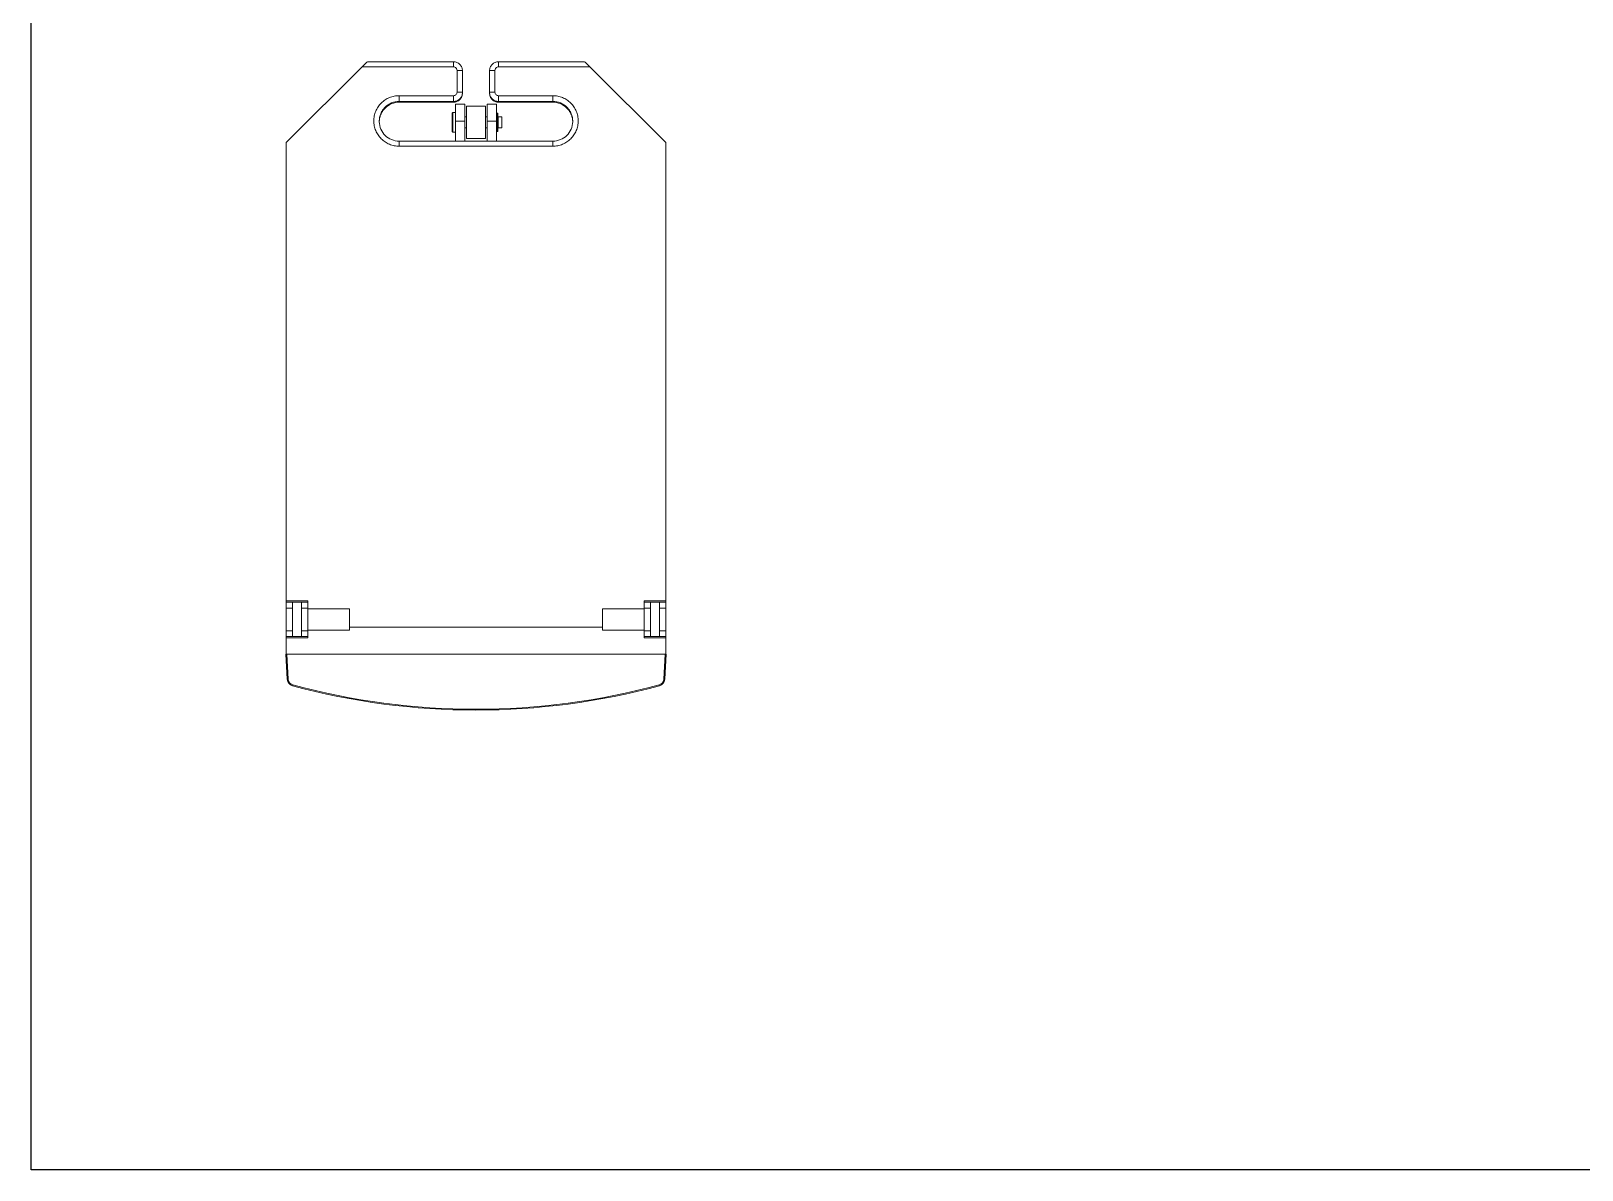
# Model space of a CAD drawing. Header units: millimetres. Extents: x 0 to 1782, y 0 to 1260.
# Drawn here: x 0 to 858, y 0 to 630 of the extents above; entities that cross this region are included whole.
import ezdxf

# ---------------------------------------------------------------- set-up
doc = ezdxf.new("R2010")
doc.units = ezdxf.units.MM
doc.header["$LTSCALE"] = 0.1
doc.layers.get('0').update_dxf_attribs({"lineweight": 13})
doc.layers.add('图框', color=7, linetype='Continuous')

# ---------------------------------------------------------------- blocks, each defined once
blk = doc.blocks.new('A4-H')
at = {"layer": '图框'}
blk.add_lwpolyline([(0, 210.02), (297, 210.02), (297, 0), (0, 0)], close=True, dxfattribs=at)

msp = doc.modelspace()

# ---------------------------------------------------------------- linework, layer by layer
for p, q in [((141.1, 568.3), (183.1, 610.2)), ((183.1, 610.2), (233.6, 610.2)), ((233.6, 612.99), (186.07, 612.99)), ((233.6, 610.2), (233.6, 612.99)), ((258.6, 610.2), (258.6, 612.99)), ((306.13, 612.99), (258.6, 612.99)), ((309.1, 610.2), (258.6, 610.2)), ((351.1, 568.3), (309.1, 610.2)), ((235.6, 608.2), (235.6, 596.23)), ((238.6, 607.99), (238.6, 595.6)), ((253.6, 607.99), (253.6, 595.6)), ((256.6, 608.2), (256.6, 596.23)), ((203.6, 594.23), (203.6, 590.61)), ((233.6, 594.23), (203.6, 594.23)), ((233.6, 594.23), (233.6, 590.61)), ((258.6, 594.23), (258.6, 590.61)), ((258.6, 594.23), (288.6, 594.23)), ((288.6, 594.23), (288.6, 590.61)), ((233.6, 591.03), (203.6, 591.03)), ((203.6, 590.61), (233.6, 590.61)), ((203.6, 590.61), (233.6, 590.61)), ((232.85, 584.5), (233.35, 585)), ((232.85, 574.75), (232.85, 584.5)), ((233.35, 574), (233.35, 585)), ((234.85, 585), (233.35, 585)), ((234.85, 589.5), (234.85, 569.09)), ((234.85, 589.5), (239.85, 589.5)), ((239.85, 589.5), (239.85, 569.09)), ((240.85, 588.5), (240.85, 570.5)), ((240.85, 588.5), (251.35, 588.5)), ((251.35, 588.5), (251.35, 570.5)), ((252.35, 589.5), (252.35, 569.09)), ((252.35, 589.5), (257.35, 589.5)), ((257.35, 589.5), (257.35, 569.09)), ((257.55, 574.62), (257.55, 584.37)), ((257.55, 584.37), (257.55, 584.37)), ((257.67, 577), (257.67, 584.5)), ((257.67, 584.5), (258.05, 584.5)), ((257.67, 583.4), (258.05, 583.4)), ((258.05, 584.5), (258.05, 577.15)), ((258.17, 584.37), (258.17, 577)), ((258.6, 591.03), (288.6, 591.03)), ((258.6, 590.61), (288.6, 590.61)), ((258.6, 590.61), (288.6, 590.61)), ((232.85, 574.75), (232.85, 574.5)), ((234.85, 580.19), (239.85, 580.19)), ((240.85, 582.6), (239.85, 582.6)), ((240.85, 576.4), (239.85, 576.4)), ((252.35, 582.6), (251.35, 582.6)), ((252.35, 576.4), (251.35, 576.4)), ((252.35, 580.19), (257.35, 580.19)), ((257.55, 582.6), (257.35, 582.6)), ((257.55, 576.4), (257.35, 576.4)), ((257.67, 582.3), (258.05, 582.3)), ((257.67, 581.84), (258.05, 581.84)), ((257.67, 577.15), (258.05, 577.15)), ((257.67, 574.5), (257.67, 577)), ((257.67, 576.69), (258.05, 576.69)), ((257.67, 575.59), (258.05, 575.59)), ((258.05, 577.15), (258.05, 574.5)), ((258.35, 582), (258.17, 582)), ((258.17, 577), (258.17, 574.62)), ((258.35, 577), (258.17, 577)), ((258.35, 576.4), (258.35, 582.6)), ((260.35, 582.6), (258.35, 582.6)), ((260.35, 576.4), (258.35, 576.4)), ((260.35, 582.6), (260.35, 576.4)), ((141.1, 568.3), (141.1, 285.3)), ((203.6, 566.3), (203.6, 569.09)), ((288.6, 569.09), (203.6, 569.09)), ((288.6, 566.3), (203.6, 566.3)), ((232.85, 574.5), (233.35, 574)), ((234.85, 574), (233.35, 574)), ((240.85, 570.5), (251.35, 570.5)), ((257.55, 574.62), (257.55, 574.62)), ((257.67, 574.5), (258.05, 574.5)), ((288.6, 566.3), (288.6, 569.09)), ((351.1, 568.3), (351.1, 285.3)), ((153.1, 314.8), (141.1, 314.8)), ((153.1, 314.05), (141.1, 314.05)), ((144.6, 310.8), (141.1, 310.8)), ((144.6, 314.05), (144.6, 295.05)), ((149.6, 314.05), (149.6, 295.05)), ((153.1, 310.8), (149.6, 310.8)), ((153.1, 314.8), (153.1, 294.3)), ((153.1, 310.3), (176.1, 310.3)), ((176.1, 310.3), (176.1, 298.63)), ((339.1, 310.3), (316.1, 310.3)), ((316.1, 310.3), (316.1, 298.63)), ((339.1, 314.8), (351.1, 314.8)), ((339.1, 314.8), (339.1, 294.3)), ((339.1, 314.05), (351.1, 314.05)), ((339.1, 310.8), (342.6, 310.8)), ((342.6, 314.05), (342.6, 295.05)), ((347.6, 314.05), (347.6, 295.05)), ((347.6, 310.8), (351.1, 310.8)), ((316.1, 300.3), (176.1, 300.3)), ((141.1, 298.3), (144.6, 298.3)), ((153.1, 295.05), (141.1, 295.05)), ((141.1, 294.3), (153.1, 294.3)), ((149.6, 298.3), (153.1, 298.3)), ((176.1, 298.63), (153.1, 298.63)), ((316.1, 298.63), (339.1, 298.63)), ((342.6, 298.3), (339.1, 298.3)), ((339.1, 295.05), (351.1, 295.05)), ((351.1, 294.3), (339.1, 294.3)), ((351.1, 298.3), (347.6, 298.3)), ((141.72, 271.5), (140.99, 285.3)), ((141.1, 285.3), (351.1, 285.3)), ((142.22, 271.52), (141.49, 285.3)), ((350.7, 285.3), (349.98, 271.52)), ((351.21, 285.3), (350.48, 271.5)), ((351.19, 285.3), (351.21, 285.3))]:
    msp.add_line(p, q)
for centre, radius, start, end in [((257.67, 584.37), 0.125, 90, 180), ((258.05, 584.37), 0.125, 0, 90), ((203.52, 579.64), 10.92, 177.80651, 178.89756), ((203.47, 579.64), 10.88, 177.79529, 178.89147), ((203.43, 580.06), 10.83, 180.00041, 181.10861), ((288.68, 579.64), 10.92, 1.10244, 2.19349), ((288.72, 579.64), 10.88, 1.10853, 2.20471), ((288.77, 580.06), 10.83, 358.89139, 359.99959), ((257.67, 574.62), 0.125, 180, 270), ((258.05, 574.62), 0.125, 270, 0), ((145.71, 271.71), 4, 183, 254.86532), ((145.71, 271.7), 3.5, 183.0023, 254.86302), ((246.1, 642.88), 388.5, 254.86532, 285.13468), ((246.1, 642.87), 388, 254.86533, 285.13467), ((346.49, 271.7), 3.5, 285.13699, 356.99769), ((346.49, 271.71), 4, 285.13468, 357)]:
    msp.add_arc(centre, radius, start, end)
for centre, major_axis, start_param, end_param in [((183.1, 609.99), (3, 3), 0.035392, 1.53589), ((309.1, 609.99), (3, -3), 1.605703, 3.106201)]:
    msp.add_ellipse(centre, major_axis=major_axis, ratio=0.034921, start_param=start_param, end_param=end_param)
for points, knots in [([(233.6, 612.99), (234.25, 612.99), (235.56, 612.73), (237.23, 611.62), (238.34, 609.96), (238.6, 608.64), (238.6, 607.99)], [0, 0, 0, 0, 0.250078, 0.500067, 0.750016, 1, 1, 1, 1]), ([(233.6, 610.2), (233.86, 610.2), (234.38, 610.09), (235.05, 609.65), (235.49, 608.99), (235.6, 608.46), (235.6, 608.2)], [0, 0, 0, 0, 0.25026, 0.500398, 0.750303, 1, 1, 1, 1]), ([(258.6, 612.99), (257.95, 612.99), (256.63, 612.73), (254.97, 611.62), (253.86, 609.96), (253.6, 608.64), (253.6, 607.99)], [0, 0, 0, 0, 0.250078, 0.500067, 0.750016, 1, 1, 1, 1]), ([(258.6, 610.2), (258.34, 610.2), (257.81, 610.09), (257.15, 609.65), (256.7, 608.99), (256.6, 608.46), (256.6, 608.2)], [0, 0, 0, 0, 0.25026, 0.500398, 0.750303, 1, 1, 1, 1]), ([(235.6, 608.2), (235.79, 608.2), (236.18, 608.2), (236.73, 608.19), (237.24, 608.17), (237.69, 608.14), (238.06, 608.11), (238.34, 608.08), (238.5, 608.05), (238.58, 608.02), (238.6, 608), (238.6, 607.99)], [0, 0, 0, 0, 0.193349, 0.37967, 0.551242, 0.701751, 0.82558, 0.91801, 0.975918, 0.991706, 1, 1, 1, 1]), ([(256.6, 608.2), (256.4, 608.2), (256.02, 608.2), (255.47, 608.19), (254.95, 608.17), (254.5, 608.14), (254.14, 608.11), (253.86, 608.08), (253.7, 608.05), (253.62, 608.02), (253.6, 608), (253.6, 607.99)], [0, 0, 0, 0, 0.193349, 0.37967, 0.551242, 0.701751, 0.82558, 0.91801, 0.975918, 0.991706, 1, 1, 1, 1]), ([(203.6, 594.23), (202.68, 594.23), (200.85, 594.05), (198.21, 593.26), (195.77, 591.96), (193.64, 590.21), (191.88, 588.08), (190.58, 585.65), (189.78, 583.01), (189.51, 580.27), (189.78, 577.53), (190.58, 574.89), (191.88, 572.46), (193.64, 570.33), (195.77, 568.58), (198.21, 567.28), (200.85, 566.48), (202.68, 566.3), (203.6, 566.3)], [0, 0, 0, 0, 0.062561, 0.125141, 0.187676, 0.250193, 0.312679, 0.375137, 0.437575, 0.5, 0.562425, 0.624863, 0.687321, 0.749807, 0.812324, 0.874859, 0.937439, 1, 1, 1, 1]), ([(235.6, 596.23), (235.6, 595.97), (235.49, 595.45), (235.05, 594.78), (234.38, 594.34), (233.86, 594.23), (233.6, 594.23)], [0, 0, 0, 0, 0.249697, 0.499602, 0.74974, 1, 1, 1, 1]), ([(238.6, 596.02), (238.6, 595.37), (238.34, 594.06), (237.23, 592.4), (235.56, 591.29), (234.25, 591.03), (233.6, 591.03)], [0, 0, 0, 0, 0.249749, 0.499602, 0.749687, 1, 1, 1, 1]), ([(238.6, 595.6), (238.6, 594.95), (238.34, 593.64), (237.23, 591.98), (235.56, 590.87), (234.25, 590.61), (233.6, 590.61)], [0, 0, 0, 0, 0.249984, 0.499933, 0.749922, 1, 1, 1, 1]), ([(233.6, 590.61), (234.25, 590.61), (235.56, 590.87), (237.23, 591.98), (238.34, 593.64), (238.6, 594.95), (238.6, 595.6)], [0, 0, 0, 0, 0.250313, 0.500398, 0.750251, 1, 1, 1, 1]), ([(235.6, 596.23), (235.79, 596.23), (236.18, 596.23), (236.73, 596.22), (237.24, 596.2), (237.69, 596.17), (238.06, 596.14), (238.34, 596.11), (238.5, 596.08), (238.58, 596.05), (238.6, 596.03), (238.6, 596.02)], [0, 0, 0, 0, 0.193349, 0.37967, 0.551242, 0.701751, 0.82558, 0.91801, 0.975918, 0.991706, 1, 1, 1, 1]), ([(256.6, 596.23), (256.4, 596.23), (256.02, 596.23), (255.47, 596.22), (254.95, 596.2), (254.5, 596.17), (254.14, 596.14), (253.86, 596.11), (253.7, 596.08), (253.62, 596.05), (253.6, 596.03), (253.6, 596.02)], [0, 0, 0, 0, 0.193349, 0.37967, 0.551242, 0.701751, 0.82558, 0.91801, 0.975918, 0.991706, 1, 1, 1, 1]), ([(253.6, 596.02), (253.6, 595.37), (253.86, 594.06), (254.97, 592.4), (256.63, 591.29), (257.95, 591.03), (258.6, 591.03)], [0, 0, 0, 0, 0.249749, 0.499602, 0.749687, 1, 1, 1, 1]), ([(253.6, 595.6), (253.6, 594.95), (253.86, 593.64), (254.97, 591.98), (256.63, 590.87), (257.95, 590.61), (258.6, 590.61)], [0, 0, 0, 0, 0.249984, 0.499933, 0.749922, 1, 1, 1, 1]), ([(253.6, 595.6), (253.6, 594.95), (253.86, 593.64), (254.97, 591.98), (256.63, 590.87), (257.95, 590.61), (258.6, 590.61)], [0, 0, 0, 0, 0.249749, 0.499602, 0.749687, 1, 1, 1, 1]), ([(256.6, 596.23), (256.6, 595.97), (256.7, 595.45), (257.15, 594.78), (257.81, 594.34), (258.34, 594.23), (258.6, 594.23)], [0, 0, 0, 0, 0.249697, 0.499602, 0.74974, 1, 1, 1, 1]), ([(288.6, 594.23), (289.51, 594.23), (291.35, 594.05), (293.99, 593.26), (296.43, 591.96), (298.56, 590.21), (300.31, 588.08), (301.62, 585.65), (302.42, 583.01), (302.69, 580.27), (302.42, 577.53), (301.62, 574.89), (300.31, 572.46), (298.56, 570.33), (296.43, 568.58), (293.99, 567.28), (291.35, 566.48), (289.51, 566.3), (288.6, 566.3)], [0, 0, 0, 0, 0.062561, 0.125141, 0.187676, 0.250193, 0.312679, 0.375137, 0.437575, 0.5, 0.562425, 0.624863, 0.687321, 0.749807, 0.812324, 0.874859, 0.937439, 1, 1, 1, 1]), ([(203.6, 591.03), (202.17, 591.03), (199.28, 590.46), (196.22, 588.42), (194.39, 586.2), (193.37, 584.29), (192.74, 582.22), (192.6, 580.78), (192.6, 580.06)], [0, 0, 0, 0, 0.249695, 0.499189, 0.624462, 0.749676, 0.874848, 1, 1, 1, 1]), ([(192.61, 580.06), (192.63, 580.76), (192.82, 582.15), (193.5, 584.15), (194.55, 585.99), (196.38, 588.12), (199.38, 590.07), (202.2, 590.61), (203.6, 590.61)], [0, 0, 0, 0, 0.125071, 0.250182, 0.375306, 0.500548, 0.750127, 1, 1, 1, 1]), ([(192.61, 580.06), (192.63, 580.76), (192.82, 582.16), (193.5, 584.16), (194.55, 585.99), (196.38, 588.12), (199.38, 590.07), (202.2, 590.61), (203.6, 590.61)], [0, 0, 0, 0, 0.125136, 0.250297, 0.375499, 0.500759, 0.750281, 1, 1, 1, 1]), ([(257.55, 583.3), (257.55, 583.33), (257.58, 583.39), (257.64, 583.4), (257.67, 583.4)], [0, 0, 0, 0, 0.456906, 1, 1, 1, 1]), ([(258.17, 583.3), (258.17, 583.33), (258.14, 583.39), (258.08, 583.4), (258.05, 583.4)], [0, 0, 0, 0, 0.456906, 1, 1, 1, 1]), ([(288.6, 591.03), (290.03, 591.03), (292.92, 590.46), (295.97, 588.42), (297.8, 586.2), (298.83, 584.29), (299.46, 582.22), (299.6, 580.78), (299.6, 580.06)], [0, 0, 0, 0, 0.249695, 0.499189, 0.624462, 0.749676, 0.874848, 1, 1, 1, 1]), ([(299.59, 580.06), (299.56, 580.76), (299.38, 582.15), (298.7, 584.15), (297.65, 585.99), (295.82, 588.12), (292.82, 590.07), (290, 590.61), (288.6, 590.61)], [0, 0, 0, 0, 0.125071, 0.250182, 0.375306, 0.500548, 0.750127, 1, 1, 1, 1]), ([(288.6, 590.61), (290, 590.61), (292.82, 590.07), (295.82, 588.12), (297.65, 585.99), (298.7, 584.16), (299.38, 582.16), (299.56, 580.76), (299.59, 580.06)], [0, 0, 0, 0, 0.249719, 0.499241, 0.624501, 0.749703, 0.874864, 1, 1, 1, 1]), ([(203.6, 569.09), (202.19, 569.09), (199.33, 569.65), (195.7, 572.03), (193.24, 575.6), (192.63, 578.44), (192.6, 579.85)], [0, 0, 0, 0, 0.250459, 0.500621, 0.750413, 1, 1, 1, 1]), ([(257.55, 582.43), (257.55, 582.4), (257.57, 582.35), (257.62, 582.32), (257.64, 582.31)], [0, 0, 0, 0, 0.495901, 1, 1, 1, 1]), ([(257.55, 576.56), (257.55, 576.59), (257.57, 576.64), (257.62, 576.67), (257.64, 576.68)], [0, 0, 0, 0, 0.495901, 1, 1, 1, 1]), ([(257.55, 575.69), (257.55, 575.66), (257.58, 575.6), (257.64, 575.59), (257.67, 575.59)], [0, 0, 0, 0, 0.456906, 1, 1, 1, 1]), ([(258.17, 575.69), (258.17, 575.66), (258.14, 575.6), (258.08, 575.59), (258.05, 575.59)], [0, 0, 0, 0, 0.456906, 1, 1, 1, 1]), ([(258.17, 582.43), (258.17, 582.4), (258.16, 582.35), (258.11, 582.32), (258.08, 582.31)], [0, 0, 0, 0, 0.495901, 1, 1, 1, 1]), ([(258.17, 576.56), (258.17, 576.59), (258.16, 576.64), (258.11, 576.67), (258.08, 576.68)], [0, 0, 0, 0, 0.495901, 1, 1, 1, 1]), ([(288.6, 569.09), (290.01, 569.09), (292.87, 569.65), (296.5, 572.03), (298.96, 575.6), (299.57, 578.44), (299.6, 579.85)], [0, 0, 0, 0, 0.250459, 0.500621, 0.750413, 1, 1, 1, 1]), ([(141.72, 271.5), (141.72, 271.5), (141.72, 271.5), (141.73, 271.5), (141.74, 271.5), (141.76, 271.5), (141.81, 271.5), (141.87, 271.5), (141.94, 271.51), (142.06, 271.51), (142.15, 271.52), (142.22, 271.52)], [0, 0, 0, 0, 0.005181, 0.01979, 0.043715, 0.076713, 0.168887, 0.293134, 0.444566, 0.617966, 1, 1, 1, 1]), ([(144.67, 267.85), (144.67, 267.85), (144.67, 267.86), (144.67, 267.86), (144.67, 267.87), (144.68, 267.9), (144.69, 267.94), (144.71, 267.99), (144.73, 268.06), (144.76, 268.18), (144.78, 268.26), (144.8, 268.32)], [0, 0, 0, 0, 0.004896, 0.019359, 0.043144, 0.075996, 0.167859, 0.291818, 0.443088, 0.616561, 1, 1, 1, 1]), ([(347.53, 267.85), (347.53, 267.85), (347.53, 267.86), (347.53, 267.86), (347.53, 267.87), (347.52, 267.9), (347.51, 267.94), (347.49, 267.99), (347.47, 268.06), (347.44, 268.18), (347.42, 268.26), (347.4, 268.32)], [0, 0, 0, 0, 0.004896, 0.019359, 0.043144, 0.075995, 0.167858, 0.291816, 0.443086, 0.61656, 1, 1, 1, 1]), ([(350.48, 271.5), (350.48, 271.5), (350.48, 271.5), (350.47, 271.5), (350.46, 271.5), (350.43, 271.5), (350.39, 271.5), (350.33, 271.5), (350.26, 271.51), (350.14, 271.51), (350.05, 271.52), (349.98, 271.52)], [0, 0, 0, 0, 0.005181, 0.019791, 0.043715, 0.076713, 0.168888, 0.293136, 0.444568, 0.617967, 1, 1, 1, 1])]:
    msp.add_open_spline(points, degree=3, knots=knots)
for points in [[(257.64, 582.31), (257.65, 582.31), (257.66, 582.3), (257.67, 582.3)], [(257.64, 576.68), (257.65, 576.68), (257.66, 576.69), (257.67, 576.69)], [(258.08, 582.31), (258.07, 582.31), (258.06, 582.3), (258.05, 582.3)], [(258.08, 576.68), (258.07, 576.68), (258.06, 576.69), (258.05, 576.69)]]:
    msp.add_open_spline(points, degree=3)

# ---------------------------------------------------------------- block references
at = {"layer": '图框', "xscale": 5.99936514651, "yscale": 5.99936514651, "zscale": 5.99936514651}
msp.add_blockref('A4-H', (0, 0), dxfattribs=at)

doc.saveas('drawing.dxf')
